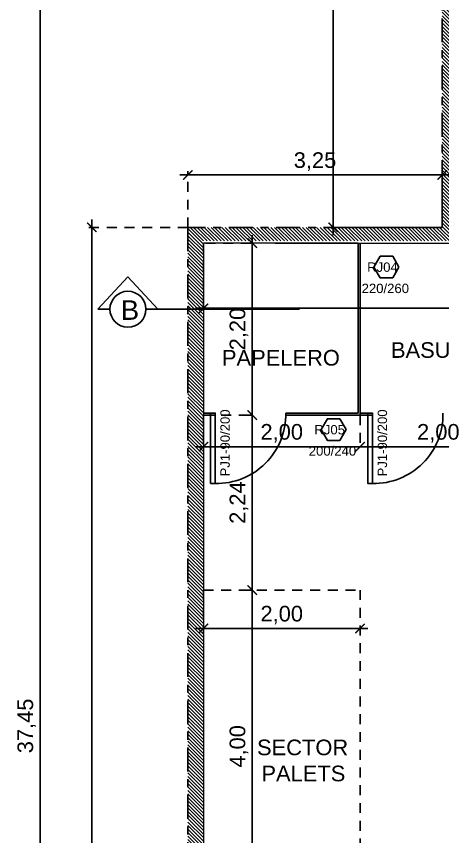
# Model space of a CAD drawing. Header units: metres. Extents: x 1166 to 1459, y -137 to 62.
# Drawn here: x 1256.39 to 1261.83, y -20.61 to -10.12 of the extents above; entities that cross this region are included whole.
import ezdxf

# ---------------------------------------------------------------- set-up
doc = ezdxf.new("R2010")
doc.units = ezdxf.units.M
doc.header["$LTSCALE"] = 0.508
doc.header["$PDMODE"] = 1
doc.header["$PDSIZE"] = -2
doc.linetypes.add('ACAD_ISO10W100', pattern=[18, 12, -3, 0, -3])
doc.linetypes.add('HIDDEN', pattern=[0.375, 0.25, -0.125])
doc.layers.get('0').update_dxf_attribs({"color": 9})
doc.layers.get('Defpoints').update_dxf_attribs({"color": 9})
for name, color, linetype in [('1-EJES', 9, 'ACAD_ISO10W100'), ('1-PROY', 9, 'HIDDEN'), ('2-Corte', 9, 'Continuous'), ('2-Desig-Carp', 9, 'Continuous'), ('2-texto', 9, 'Continuous'), ('3-muros', 9, 'Continuous'), ('4-carpinterias', 9, 'Continuous'), ('8-cotas-100', 9, 'Continuous'), ('9-Hatch existente', 9, 'Continuous'), ('arq carpinterias', 9, 'Continuous')]:
    doc.layers.add(name, color=color, linetype=linetype)
doc.styles.add('swiss', font='swissel.ttf')
doc.dimstyles.new('dim-100', dxfattribs={"dimtxt": 0.2, "dimasz": 0.12, "dimexe": 0.05, "dimexo": 0, "dimgap": 0.05, "dimtad": 1, "dimzin": 4, "dimtxsty": 'swiss', "dimblk": 'ARCHTICK', "dimcen": 0.5, "dimdle": 0.1, "dimclrd": 256, "dimclre": 252, "dimclrt": 256, "dimadec": 0, "dimazin": 0, "dimtfac": 1, "dimtix": 1, "dimtmove": 2, "dimatfit": 3, "dimldrblk": 'OPEN30', "dimfxl": 0.05, "dimtolj": 1, "dimtzin": 0, "dimarcsym": 0})

# ---------------------------------------------------------------- blocks, each defined once
blk = doc.blocks.new('_ARCHTICK')
at = {"color": 0, "linetype": 'ByBlock', "const_width": 0.15}
blk.add_lwpolyline([(-0.5, -0.5), (0.5, 0.5)], dxfattribs=at)
blk = doc.blocks.new('*D25')
at = {"layer": '8-cotas-100', "linetype": 'Continuous', "lineweight": -2, "transparency": 16777216}
blk.add_line((1260.43, -0.367), (1260.43, -12.917), dxfattribs=at)
at = {"layer": '8-cotas-100', "color": 252, "linetype": 'Continuous', "lineweight": -2, "transparency": 16777216}
for p, q in [((1261.824, -0.467), (1260.38, -0.467)), ((1261.824, -12.817), (1260.38, -12.817))]:
    blk.add_line(p, q, dxfattribs=at)
at = {"layer": 'Defpoints', "color": 0, "linetype": 'Continuous', "transparency": 16777216}
for p in [(1261.824, -0.467), (1260.43, -12.817), (1261.824, -12.817)]:
    blk.add_point(p, dxfattribs=at)
at = {"layer": '8-cotas-100', "linetype": 'Continuous', "lineweight": -2, "transparency": 16777216, "xscale": 0.12, "yscale": 0.12, "zscale": 0.12}
for p, rotation in [((1260.43, -0.467), 90), ((1260.43, -12.817), 270)]:
    blk.add_blockref('_ARCHTICK', p, dxfattribs=dict(at, rotation=rotation))
at = {"layer": '8-cotas-100', "linetype": 'Continuous', "lineweight": 0, "transparency": 16777216, "insert": (1260.258, -6.642), "char_height": 0.2, "attachment_point": 5, "rotation": 90, "style": 'swiss'}
blk.add_mtext('\\A1;12,35', dxfattribs=at)
blk = doc.blocks.new('_Open30')
at = {"color": 0, "linetype": 'ByBlock', "lineweight": -2}
for p, q in [((-1, 0.268), (0, 0)), ((0, 0), (-1, -0.268)), ((0, 0), (-1, 0))]:
    blk.add_line(p, q, dxfattribs=at)
blk = doc.blocks.new('*D201')
at = {"layer": '8-cotas-100', "linetype": 'Continuous', "lineweight": -2, "transparency": 16777216}
blk.add_line((1261.924, -12.146), (1258.474, -12.146), dxfattribs=at)
at = {"layer": '8-cotas-100', "color": 252, "linetype": 'HIDDEN', "lineweight": -2, "transparency": 16777216}
for p, q in [((1258.574, -12.817), (1258.574, -12.096)), ((1261.824, -12.817), (1261.824, -12.096))]:
    blk.add_line(p, q, dxfattribs=at)
at = {"layer": 'Defpoints', "color": 0, "linetype": 'Continuous', "transparency": 16777216}
for p in [(1258.574, -12.146), (1258.574, -12.817), (1261.824, -12.817)]:
    blk.add_point(p, dxfattribs=at)
at = {"layer": '8-cotas-100', "linetype": 'Continuous', "lineweight": -2, "transparency": 16777216, "xscale": 0.12, "yscale": 0.12, "zscale": 0.12, "rotation": 180}
blk.add_blockref('_ARCHTICK', (1258.574, -12.146), dxfattribs=at)
at = {"layer": '8-cotas-100', "linetype": 'Continuous', "lineweight": -2, "transparency": 16777216, "xscale": 0.12, "yscale": 0.12, "zscale": 0.12}
blk.add_blockref('_ARCHTICK', (1261.824, -12.146), dxfattribs=at)
at = {"layer": '8-cotas-100', "linetype": 'Continuous', "lineweight": 0, "transparency": 16777216, "insert": (1260.199, -11.975), "char_height": 0.2, "attachment_point": 5, "style": 'swiss'}
blk.add_mtext('\\A1;3,25', dxfattribs=at)
blk = doc.blocks.new('*D202')
at = {"layer": '8-cotas-100', "linetype": 'Continuous', "lineweight": -2, "transparency": 16777216}
blk.add_line((1257.348, -12.717), (1257.348, -38.017), dxfattribs=at)
at = {"layer": '8-cotas-100', "color": 252, "linetype": 'HIDDEN', "lineweight": -2, "transparency": 16777216}
for p, q in [((1258.574, -12.817), (1257.298, -12.817)), ((1258.574, -37.917), (1257.298, -37.917))]:
    blk.add_line(p, q, dxfattribs=at)
at = {"layer": 'Defpoints', "color": 0, "linetype": 'Continuous', "transparency": 16777216}
for p in [(1258.574, -12.817), (1257.348, -37.917), (1258.574, -37.917)]:
    blk.add_point(p, dxfattribs=at)
at = {"layer": '8-cotas-100', "linetype": 'Continuous', "lineweight": -2, "transparency": 16777216, "xscale": 0.12, "yscale": 0.12, "zscale": 0.12}
for p, rotation in [((1257.348, -12.817), 90), ((1257.348, -37.917), 270)]:
    blk.add_blockref('_ARCHTICK', p, dxfattribs=dict(at, rotation=rotation))
at = {"layer": '8-cotas-100', "linetype": 'Continuous', "lineweight": 0, "transparency": 16777216, "insert": (1257.176, -25.367), "char_height": 0.2, "attachment_point": 5, "rotation": 90, "style": 'swiss'}
blk.add_mtext('\\A1;25,10', dxfattribs=at)
blk = doc.blocks.new('*D390')
at = {"layer": '8-cotas-100', "lineweight": -2, "transparency": 16777216}
blk.add_line((1256.688, -0.367), (1256.688, -38.017), dxfattribs=at)
at = {"layer": '8-cotas-100', "color": 252, "lineweight": -2, "transparency": 16777216}
for p, q in [((1261.824, -0.467), (1256.638, -0.467)), ((1258.744, -37.917), (1256.638, -37.917))]:
    blk.add_line(p, q, dxfattribs=at)
at = {"layer": 'Defpoints', "color": 0, "transparency": 16777216}
for p in [(1261.824, -0.467), (1256.688, -37.917), (1258.744, -37.917)]:
    blk.add_point(p, dxfattribs=at)
at = {"layer": '8-cotas-100', "lineweight": -2, "transparency": 16777216, "xscale": 0.12, "yscale": 0.12, "zscale": 0.12}
for p, rotation in [((1256.688, -0.467), 90), ((1256.688, -37.917), 270)]:
    blk.add_blockref('_ARCHTICK', p, dxfattribs=dict(at, rotation=rotation))
at = {"layer": '8-cotas-100', "transparency": 16777216, "insert": (1256.517, -19.192), "char_height": 0.2, "attachment_point": 5, "rotation": 90, "style": 'swiss'}
blk.add_mtext('\\A1;37,45', dxfattribs=at)
blk = doc.blocks.new('*D450')
at = {"layer": '8-cotas-100', "color": 252, "linetype": 'HIDDEN', "lineweight": -2, "transparency": 16777216}
for p, q in [((1258.774, -13.017), (1258.774, -13.901)), ((1265.799, -13.017), (1265.799, -13.901))]:
    blk.add_line(p, q, dxfattribs=at)
at = {"layer": '8-cotas-100', "lineweight": -2, "transparency": 16777216}
blk.add_line((1258.674, -13.851), (1265.899, -13.851), dxfattribs=at)
at = {"layer": 'Defpoints', "color": 0, "transparency": 16777216}
for p in [(1258.774, -13.017), (1265.799, -13.017), (1265.799, -13.851)]:
    blk.add_point(p, dxfattribs=at)
at = {"layer": '8-cotas-100', "lineweight": -2, "transparency": 16777216, "xscale": 0.12, "yscale": 0.12, "zscale": 0.12, "rotation": 180}
blk.add_blockref('_ARCHTICK', (1258.774, -13.851), dxfattribs=at)
at = {"layer": '8-cotas-100', "lineweight": -2, "transparency": 16777216, "xscale": 0.12, "yscale": 0.12, "zscale": 0.12}
blk.add_blockref('_ARCHTICK', (1265.799, -13.851), dxfattribs=at)
at = {"layer": '8-cotas-100', "transparency": 16777216, "insert": (1262.286, -13.68), "char_height": 0.2, "attachment_point": 5, "style": 'swiss'}
blk.add_mtext('\\A1;7,03', dxfattribs=at)
blk = doc.blocks.new('*D451')
at = {"layer": '8-cotas-100', "lineweight": -2, "transparency": 16777216}
blk.add_line((1259.398, -15.317), (1259.398, -12.917), dxfattribs=at)
at = {"layer": '8-cotas-100', "color": 252, "linetype": 'HIDDEN', "lineweight": -2, "transparency": 16777216}
for p, q in [((1258.799, -13.017), (1259.448, -13.017)), ((1258.774, -15.217), (1259.448, -15.217))]:
    blk.add_line(p, q, dxfattribs=at)
at = {"layer": 'Defpoints', "color": 0, "transparency": 16777216}
for p in [(1258.799, -13.017), (1259.398, -13.017), (1258.774, -15.217)]:
    blk.add_point(p, dxfattribs=at)
at = {"layer": '8-cotas-100', "lineweight": -2, "transparency": 16777216, "xscale": 0.12, "yscale": 0.12, "zscale": 0.12}
for p, rotation in [((1259.398, -13.017), 90), ((1259.398, -15.217), 270)]:
    blk.add_blockref('_ARCHTICK', p, dxfattribs=dict(at, rotation=rotation))
at = {"layer": '8-cotas-100', "transparency": 16777216, "insert": (1259.227, -14.117), "char_height": 0.2, "attachment_point": 5, "rotation": 90, "style": 'swiss'}
blk.add_mtext('\\A1;2,20', dxfattribs=at)
blk = doc.blocks.new('*D452')
at = {"layer": '8-cotas-100', "color": 252, "linetype": 'HIDDEN', "lineweight": -2, "transparency": 16777216}
for p, q in [((1258.774, -15.217), (1258.774, -15.671)), ((1260.774, -15.217), (1260.774, -15.671))]:
    blk.add_line(p, q, dxfattribs=at)
at = {"layer": '8-cotas-100', "lineweight": -2, "transparency": 16777216}
blk.add_line((1258.674, -15.621), (1260.874, -15.621), dxfattribs=at)
at = {"layer": 'Defpoints', "color": 0, "transparency": 16777216}
for p in [(1258.774, -15.217), (1260.774, -15.217), (1260.774, -15.621)]:
    blk.add_point(p, dxfattribs=at)
at = {"layer": '8-cotas-100', "lineweight": -2, "transparency": 16777216, "xscale": 0.12, "yscale": 0.12, "zscale": 0.12, "rotation": 180}
blk.add_blockref('_ARCHTICK', (1258.774, -15.621), dxfattribs=at)
at = {"layer": '8-cotas-100', "lineweight": -2, "transparency": 16777216, "xscale": 0.12, "yscale": 0.12, "zscale": 0.12}
blk.add_blockref('_ARCHTICK', (1260.774, -15.621), dxfattribs=at)
at = {"layer": '8-cotas-100', "transparency": 16777216, "insert": (1259.774, -15.45), "char_height": 0.2, "attachment_point": 5, "style": 'swiss'}
blk.add_mtext('\\A1;2,00', dxfattribs=at)
blk = doc.blocks.new('*D453')
at = {"layer": '8-cotas-100', "color": 252, "linetype": 'HIDDEN', "lineweight": -2, "transparency": 16777216}
for p, q in [((1262.774, -15.192), (1262.774, -15.671)), ((1260.774, -15.217), (1260.774, -15.671))]:
    blk.add_line(p, q, dxfattribs=at)
at = {"layer": '8-cotas-100', "lineweight": -2, "transparency": 16777216}
blk.add_line((1260.674, -15.621), (1262.874, -15.621), dxfattribs=at)
at = {"layer": 'Defpoints', "color": 0, "transparency": 16777216}
for p in [(1262.774, -15.192), (1260.774, -15.217), (1262.774, -15.621)]:
    blk.add_point(p, dxfattribs=at)
at = {"layer": '8-cotas-100', "lineweight": -2, "transparency": 16777216, "xscale": 0.12, "yscale": 0.12, "zscale": 0.12, "rotation": 180}
blk.add_blockref('_ARCHTICK', (1260.774, -15.621), dxfattribs=at)
at = {"layer": '8-cotas-100', "lineweight": -2, "transparency": 16777216, "xscale": 0.12, "yscale": 0.12, "zscale": 0.12}
blk.add_blockref('_ARCHTICK', (1262.774, -15.621), dxfattribs=at)
at = {"layer": '8-cotas-100', "transparency": 16777216, "insert": (1261.774, -15.45), "char_height": 0.2, "attachment_point": 5, "style": 'swiss'}
blk.add_mtext('\\A1;2,00', dxfattribs=at)
blk = doc.blocks.new('*D455')
at = {"layer": '8-cotas-100', "lineweight": -2, "transparency": 16777216}
blk.add_line((1259.398, -15.117), (1259.398, -17.554), dxfattribs=at)
at = {"layer": '8-cotas-100', "color": 252, "linetype": 'HIDDEN', "lineweight": -2, "transparency": 16777216}
for p, q in [((1259.398, -15.217), (1259.348, -15.217)), ((1259.398, -17.454), (1259.348, -17.454))]:
    blk.add_line(p, q, dxfattribs=at)
at = {"layer": 'Defpoints', "color": 0, "transparency": 16777216}
for p in [(1259.398, -15.217), (1259.398, -17.454), (1259.398, -17.454)]:
    blk.add_point(p, dxfattribs=at)
at = {"layer": '8-cotas-100', "lineweight": -2, "transparency": 16777216, "xscale": 0.12, "yscale": 0.12, "zscale": 0.12}
for p, rotation in [((1259.398, -15.217), 90), ((1259.398, -17.454), 270)]:
    blk.add_blockref('_ARCHTICK', p, dxfattribs=dict(at, rotation=rotation))
at = {"layer": '8-cotas-100', "transparency": 16777216, "insert": (1259.227, -16.336), "char_height": 0.2, "attachment_point": 5, "rotation": 90, "style": 'swiss'}
blk.add_mtext('\\A1;2,24', dxfattribs=at)
blk = doc.blocks.new('*D456')
at = {"layer": '8-cotas-100', "lineweight": -2, "transparency": 16777216}
blk.add_line((1259.398, -17.354), (1259.398, -21.554), dxfattribs=at)
at = {"layer": '8-cotas-100', "color": 252, "linetype": 'HIDDEN', "lineweight": -2, "transparency": 16777216}
for p, q in [((1259.398, -17.454), (1259.348, -17.454)), ((1259.398, -21.454), (1259.348, -21.454))]:
    blk.add_line(p, q, dxfattribs=at)
at = {"layer": 'Defpoints', "color": 0, "transparency": 16777216}
for p in [(1259.398, -17.454), (1259.398, -21.454), (1259.398, -21.454)]:
    blk.add_point(p, dxfattribs=at)
at = {"layer": '8-cotas-100', "lineweight": -2, "transparency": 16777216, "xscale": 0.12, "yscale": 0.12, "zscale": 0.12}
for p, rotation in [((1259.398, -17.454), 90), ((1259.398, -21.454), 270)]:
    blk.add_blockref('_ARCHTICK', p, dxfattribs=dict(at, rotation=rotation))
at = {"layer": '8-cotas-100', "transparency": 16777216, "insert": (1259.227, -19.454), "char_height": 0.2, "attachment_point": 5, "rotation": 90, "style": 'swiss'}
blk.add_mtext('\\A1;4,00', dxfattribs=at)
blk = doc.blocks.new('*D457')
at = {"layer": '8-cotas-100', "color": 252, "linetype": 'HIDDEN', "lineweight": -2, "transparency": 16777216}
for p, q in [((1258.774, -17.454), (1258.774, -17.996)), ((1260.774, -17.454), (1260.774, -17.996))]:
    blk.add_line(p, q, dxfattribs=at)
at = {"layer": '8-cotas-100', "lineweight": -2, "transparency": 16777216}
blk.add_line((1258.674, -17.946), (1260.874, -17.946), dxfattribs=at)
at = {"layer": 'Defpoints', "color": 0, "transparency": 16777216}
for p in [(1258.774, -17.454), (1260.774, -17.454), (1260.774, -17.946)]:
    blk.add_point(p, dxfattribs=at)
at = {"layer": '8-cotas-100', "lineweight": -2, "transparency": 16777216, "xscale": 0.12, "yscale": 0.12, "zscale": 0.12, "rotation": 180}
blk.add_blockref('_ARCHTICK', (1258.774, -17.946), dxfattribs=at)
at = {"layer": '8-cotas-100', "lineweight": -2, "transparency": 16777216, "xscale": 0.12, "yscale": 0.12, "zscale": 0.12}
blk.add_blockref('_ARCHTICK', (1260.774, -17.946), dxfattribs=at)
at = {"layer": '8-cotas-100', "transparency": 16777216, "insert": (1259.774, -17.775), "char_height": 0.2, "attachment_point": 5, "style": 'swiss'}
blk.add_mtext('\\A1;2,00', dxfattribs=at)

msp = doc.modelspace()

# ---------------------------------------------------------------- hatches: boundary and pattern name
at = {"layer": '9-Hatch existente', "linetype": 'Continuous', "lineweight": 0}
h = msp.add_hatch(dxfattribs=at)
h.set_pattern_fill('ANSI31', color=256, scale=0.01, angle=-90)
h.paths.add_polyline_path([(1287.324, 12.133), (1287.524, 12.133), (1287.524, -0.607), (1287.524, -0.667), (1262.024, -0.667), (1262.085, -12.989), (1258.774, -12.989), (1258.774, -37.917), (1258.574, -37.917), (1258.574, -12.817), (1261.824, -12.817), (1261.824, -0.467), (1287.324, -0.467)])

# ---------------------------------------------------------------- linework, layer by layer
at = {"layer": '1-EJES', "linetype": 'ACAD_ISO10W100', "ltscale": 0.05}
for p, q in [((1261.824, -0.467), (1261.824, -12.817)), ((1261.824, -12.817), (1258.574, -12.817)), ((1258.574, -12.817), (1258.574, -37.917))]:
    msp.add_line(p, q, dxfattribs=at)
at = {"layer": '1-PROY'}
msp.add_lwpolyline([(1258.774, -17.454), (1260.774, -17.454), (1260.774, -21.454), (1258.774, -21.454)], dxfattribs=at)
at = {"layer": '2-Corte'}
for p, q in [((1257.427, -13.864), (1257.81, -13.448)), ((1258.193, -13.864), (1257.81, -13.448)), ((1257.58, -13.864), (1257.427, -13.864)), ((1258.193, -13.864), (1258.04, -13.864)), ((1260.001, -13.864), (1258.117, -13.864))]:
    msp.add_line(p, q, dxfattribs=at)
msp.add_circle((1257.81, -13.864), 0.23, dxfattribs=at)
at = {"layer": '3-muros', "linetype": 'Continuous', "lineweight": 0}
for p, q in [((1258.774, -13.017), (1258.774, -37.917)), ((1260.744, -13.017), (1258.774, -13.017)), ((1259.692, -13.017), (1261.142, -13.017)), ((1260.944, -13.017), (1268.828, -13.017))]:
    msp.add_line(p, q, dxfattribs=at)
at = {"layer": '4-carpinterias', "flags": 128}
for points in [[(1259.825, -15.192), (1260.749, -15.192), (1260.749, -13.017)], [(1259.825, -15.217), (1260.774, -15.217), (1260.774, -13.017)], [(1258.774, -15.192), (1258.774, -15.192), (1258.925, -15.192)], [(1260.774, -15.192), (1260.933, -15.192)], [(1258.774, -15.217), (1258.774, -15.217), (1258.925, -15.217)], [(1260.774, -15.217), (1260.933, -15.217)]]:
    msp.add_lwpolyline(points, dxfattribs=at)
at = {"layer": '4-carpinterias'}
for points in [[(1258.865, -15.192), (1258.925, -15.192), (1258.925, -16.092), (1258.865, -16.092)], [(1260.873, -15.192), (1260.933, -15.192), (1260.933, -16.092), (1260.873, -16.092)]]:
    msp.add_lwpolyline(points, close=True, dxfattribs=at)
for centre in [(1258.943, -15.21), (1260.952, -15.21)]:
    msp.add_arc(centre, 0.882, 268.8136, 1.1864, dxfattribs=at)
at = {"layer": 'arq carpinterias'}
for points in [[(1261.271, -13.324), (1261.191, -13.186), (1261.032, -13.186), (1260.952, -13.324), (1261.032, -13.462), (1261.191, -13.462)], [(1260.596, -15.403), (1260.516, -15.265), (1260.357, -15.265), (1260.277, -15.403), (1260.357, -15.541), (1260.516, -15.541)]]:
    msp.add_lwpolyline(points, close=True, dxfattribs=at)

# ---------------------------------------------------------------- texts
at = {"layer": '2-Corte', "insert": (1257.72, -13.999), "char_height": 0.25, "width": 1.27676, "attachment_point": 7, "style": 'swiss'}
msp.add_mtext('B', dxfattribs=at)
at = {"layer": '2-Desig-Carp', "char_height": 0.12, "width": 5.11385, "attachment_point": 3, "style": 'swiss'}
for s, insert in [('RJ04', (1261.256, -13.265)), ('\\pi-0.36,l0.48,t0.48;{\\fArial|b0|i0|c0|p34;220/260}', (1261.4, -13.537)), ('RJ05', (1260.582, -15.344)), ('\\pi-0.36,l0.48,t0.48;{\\fArial|b0|i0|c0|p34;200/240}', (1260.725, -15.616))]:
    msp.add_mtext(s, dxfattribs=dict(at, insert=insert))
at = {"layer": '2-Desig-Carp', "char_height": 0.12, "width": 1.12709, "attachment_point": 7, "rotation": 90, "style": 'swiss'}
for insert in [(1259.112, -16.002), (1261.121, -16.002)]:
    msp.add_mtext('PJ1-90/200', dxfattribs=dict(at, insert=insert))
at = {"layer": '2-texto', "char_height": 0.2, "width": 2.36921, "attachment_point": 1, "style": 'swiss'}
for s, insert in [('\\pi0.62015;{\\fArial|b0|i0|c0|p34;BASURA}', (1260.549, -14.285)), ('\\pi0.44852;{\\fArial|b0|i0|c0|p34;PAPELERO}', (1258.562, -14.384)), ('\\pi0.61053;{\\fArial|b0|i0|c0|p34;SECTOR\\P\\pi0.66694;PALETS}', (1258.848, -19.367))]:
    msp.add_mtext(s, dxfattribs=dict(at, insert=insert))

# ---------------------------------------------------------------- dimensions: what is measured, and where the dimension line sits
at = {"layer": '8-cotas-100'}
dim = msp.add_linear_dim(base=(1256.688, -37.917), p1=(1261.824, -0.467), p2=(1258.744, -37.917), angle=90, dimstyle='dim-100', dxfattribs=at)
dim.commit()
dim.dimension.update_dxf_attribs({"geometry": '*D390', "text_midpoint": (1256.517, -19.192)})
at = {"layer": '8-cotas-100', "linetype": 'Continuous', "lineweight": 0}
for base, p1, p2, picture, middle in [((1260.43, -12.817), (1261.824, -0.467), (1261.824, -12.817), '*D25', (1260.258, -6.642)), ((1257.348, -37.917), (1258.574, -12.817), (1258.574, -37.917), '*D202', (1257.176, -25.367))]:
    dim = msp.add_linear_dim(base=base, p1=p1, p2=p2, angle=90, dimstyle='dim-100', dxfattribs=at)
    dim.commit()
    dim.dimension.update_dxf_attribs({"geometry": picture, "text_midpoint": middle})
dim = msp.add_linear_dim(base=(1258.574, -12.146), p1=(1261.824, -12.817), p2=(1258.574, -12.817), dimstyle='dim-100', dxfattribs=at)
dim.commit()
dim.dimension.update_dxf_attribs({"geometry": '*D201', "text_midpoint": (1260.199, -11.975)})
at = {"layer": '8-cotas-100'}
for base, p1, p2, picture, middle in [((1259.398, -13.017), (1258.774, -15.217), (1258.799, -13.017), '*D451', (1259.227, -14.117)), ((1259.398, -17.454), (1259.398, -15.217), (1259.398, -17.454), '*D455', (1259.227, -16.336)), ((1259.398, -21.454), (1259.398, -17.454), (1259.398, -21.454), '*D456', (1259.227, -19.454))]:
    dim = msp.add_linear_dim(base=base, p1=p1, p2=p2, angle=90, dimstyle='dim-100', override={"dimfxl": 0.001}, dxfattribs=at)
    dim.commit()
    dim.dimension.update_dxf_attribs({"geometry": picture, "text_midpoint": middle})
for base, p1, p2, picture, middle in [((1265.798612736, -13.851405853), (1258.773612736, -13.017122324), (1265.798612736, -13.017122324), '*D450', (1262.286112736, -13.679837226)), ((1262.774, -15.621), (1260.774, -15.217), (1262.774, -15.192), '*D453', (1261.774, -15.45)), ((1260.774, -15.621), (1258.774, -15.217), (1260.774, -15.217), '*D452', (1259.774, -15.45)), ((1260.774, -17.946), (1258.774, -17.454), (1260.774, -17.454), '*D457', (1259.774, -17.775))]:
    dim = msp.add_linear_dim(base=base, p1=p1, p2=p2, dimstyle='dim-100', override={"dimfxl": 0.001}, dxfattribs=at)
    dim.commit()
    dim.dimension.update_dxf_attribs({"geometry": picture, "text_midpoint": middle})

doc.saveas('drawing.dxf')
